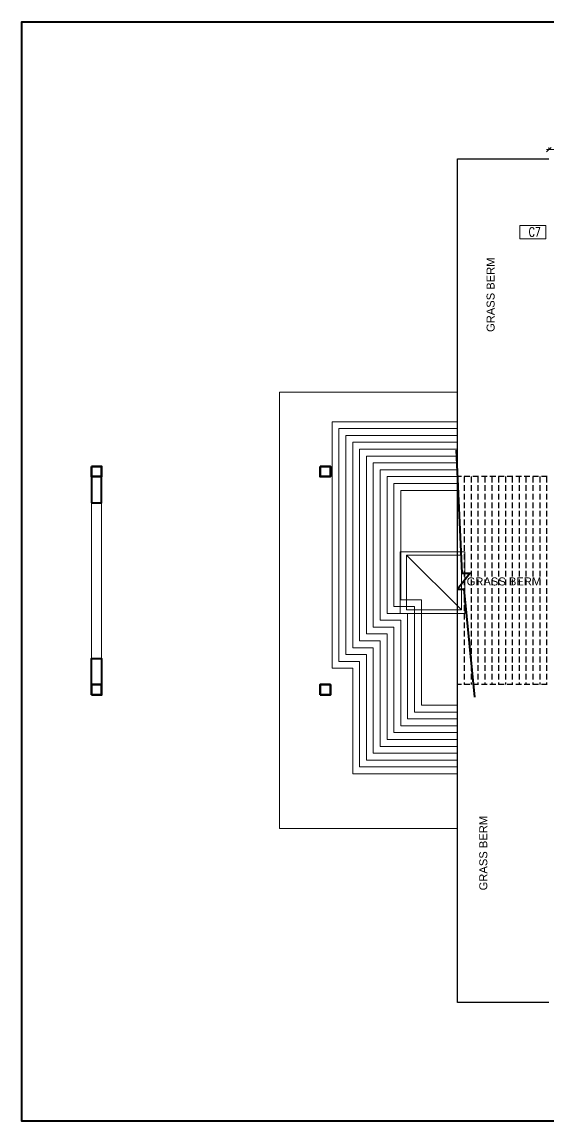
# Model space of a CAD drawing. Header units: inches. Extents: x 90 to 192, y -209 to -101.
# Drawn here: x 89.89 to 112.89, y -209.09 to -161.01 of the extents above; entities that cross this region are included whole.
import ezdxf

# ---------------------------------------------------------------- set-up
doc = ezdxf.new("R2010")
doc.units = ezdxf.units.IN
doc.header["$MEASUREMENT"] = 0
doc.linetypes.add('HIDDEN', pattern=[0.375, 0.25, -0.125])
for name, color, linetype in [('A-ABOVE', 6, 'HIDDEN'), ('A-COLNO', 7, 'Continuous'), ('planter', 3, 'Continuous'), ('TEXT FURNI', 53, 'Continuous')]:
    doc.layers.add(name, color=color, linetype=linetype)
for name, color, linetype, lineweight in [('A-Col', 2, 'Continuous', 50), ('A-Wall', 1, 'Continuous', 40), ('ele-thin', 8, 'Continuous', 5), ('staircase', 8, 'Continuous', 9)]:
    doc.layers.add(name, color=color, linetype=linetype, lineweight=lineweight)
doc.styles.add('arial', font='arial.ttf')
doc.styles.add('SIMPLEX', font='simplex.shx', dxfattribs={"width": 0.8})
doc.dimstyles.new('DIM500', dxfattribs={"dimscale": 0.2, "dimtxt": 2, "dimasz": 1, "dimexe": 0.5, "dimexo": 2, "dimgap": 0.8, "dimtad": 1, "dimdec": 0, "dimlfac": 5000, "dimzin": 0, "dimdsep": 46, "dimtxsty": 'SIMPLEX', "dimblk": 'OBLIQUE', "dimcen": 1, "dimdle": 0.5, "dimclrd": 15, "dimclre": 15, "dimclrt": 13, "dimazin": 0, "dimtfac": 1, "dimtdec": 0, "dimtix": 1, "dimtmove": 0, "dimatfit": 0, "dimfxl": 0.5, "dimtolj": 1, "dimtzin": 0, "dimlwd": 20, "dimlwe": 20, "dimarcsym": 0})

# ---------------------------------------------------------------- blocks, each defined once
blk = doc.blocks.new('_Oblique')
at = {"color": 0, "linetype": 'ByBlock', "lineweight": -2}
blk.add_line((-0.5, -0.5), (0.5, 0.5), dxfattribs=at)
blk = doc.blocks.new('*D520')
at = {"color": 15, "lineweight": 20}
for p, q in [((112.826, -166.592), (153.476, -166.592)), ((112.926, -166.595), (112.926, -166.492)), ((153.376, -166.595), (153.376, -166.492))]:
    blk.add_line(p, q, dxfattribs=at)
at = {"layer": 'Defpoints', "color": 0}
for p in [(153.376, -166.592), (112.926, -166.995), (153.376, -166.995)]:
    blk.add_point(p, dxfattribs=at)
at = {"color": 15, "lineweight": 20, "xscale": 0.2, "yscale": 0.2, "zscale": 0.2, "rotation": 180}
blk.add_blockref('_Oblique', (112.926, -166.592), dxfattribs=at)
at = {"color": 15, "lineweight": 20, "xscale": 0.2, "yscale": 0.2, "zscale": 0.2}
blk.add_blockref('_Oblique', (153.376, -166.592), dxfattribs=at)
at = {"color": 13, "insert": (133.151, -166.232), "char_height": 0.4, "attachment_point": 5, "style": 'SIMPLEX'}
blk.add_mtext('\\A1;202250', dxfattribs=at)

msp = doc.modelspace()

# ---------------------------------------------------------------- linework, layer by layer
at = {"lineweight": 40}
msp.add_lwpolyline([(192.42909, -209.08503), (89.89305, -209.08503), (89.89305, -161.00687), (192.42909, -161.00687)], close=True, dxfattribs=at)
at = {"layer": 'A-ABOVE'}
for p, q in [((112.85099, -180.8954), (108.92599, -180.8954)), ((112.85099, -189.9954), (108.92599, -189.9954))]:
    msp.add_line(p, q, dxfattribs=at)
for points in [[(109.22599, -180.8954), (109.22599, -189.9954)], [(109.52599, -180.8954), (109.52599, -189.9954)], [(109.82599, -180.8954), (109.82599, -189.9954)], [(110.12599, -180.8954), (110.12599, -189.9954)], [(110.42599, -180.8954), (110.42599, -189.9954)], [(110.72599, -180.8954), (110.72599, -189.9954)], [(111.02599, -180.8954), (111.02599, -189.9954)], [(111.32599, -180.8954), (111.32599, -189.9954)], [(111.62599, -180.8954), (111.62599, -189.9954)], [(111.92599, -180.8954), (111.92599, -189.9954)], [(112.22599, -180.8954), (112.22599, -189.9954)], [(112.52599, -180.8954), (112.52599, -189.9954)], [(112.82599, -180.8954), (112.82599, -189.9954)]]:
    msp.add_lwpolyline(points, dxfattribs=at)
at = {"layer": 'A-Col'}
for points in [[(92.92599, -180.4454), (93.37599, -180.4454), (93.37599, -180.8954), (92.92599, -180.8954)], [(102.92599, -180.4454), (103.37599, -180.4454), (103.37599, -180.8954), (102.92599, -180.8954)], [(92.92599, -190.4454), (93.37599, -190.4454), (93.37599, -189.9954), (92.92599, -189.9954)], [(102.92599, -190.4454), (103.37599, -190.4454), (103.37599, -189.9954), (102.92599, -189.9954)]]:
    msp.add_lwpolyline(points, close=True, dxfattribs=at)
at = {"layer": 'A-COLNO', "lineweight": 0}
msp.add_lwpolyline([(111.66258, -170.48929), (112.80038, -170.48929), (112.80038, -169.90306), (111.66258, -169.90306)], close=True, dxfattribs=at)
at = {"layer": 'A-Wall'}
msp.add_lwpolyline([(108.87305, -179.74034), (109.11972, -185.12223), (109.48356, -185.12223), (108.93241, -185.81844), (109.20446, -185.81844), (109.67654, -190.5382)], dxfattribs=at)
for points in [[(92.92599, -182.0454), (93.37599, -182.0454), (93.37599, -180.8954), (92.92599, -180.8954)], [(93.37599, -189.9954), (92.92599, -189.9954), (92.92599, -188.8454), (93.37599, -188.8454)]]:
    msp.add_lwpolyline(points, close=True, dxfattribs=at)
at = {"layer": 'ele-thin'}
msp.add_line((92.92599, -180.8954), (92.92599, -189.9954), dxfattribs=at)
msp.add_lwpolyline([(93.37599, -188.8454), (92.92599, -188.8454), (92.92599, -182.0454), (93.37599, -182.0454)], close=True, dxfattribs=at)
at = {"layer": 'planter', "ltscale": 2}
msp.add_lwpolyline([(112.92599, -203.8954), (108.92599, -203.8954), (108.92599, -166.9954), (112.92599, -166.9954)], dxfattribs=at)
at = {"layer": 'staircase'}
msp.add_line((109.10099, -186.72871), (106.70099, -184.32871), dxfattribs=at)
for points in [[(108.92599, -196.2954), (101.15099, -196.2954), (101.15099, -177.2006), (108.92599, -177.2006)], [(108.92599, -178.4954), (103.45099, -178.4954), (103.45099, -189.27871), (104.35099, -189.27871), (104.35099, -193.8954), (108.92599, -193.8954)], [(108.92599, -178.7954), (103.75099, -178.7954), (103.75099, -188.97871), (104.65099, -188.97871), (104.65099, -193.5954), (108.92599, -193.5954)], [(108.92599, -179.0954), (104.05099, -179.0954), (104.05099, -188.67871), (104.95099, -188.67871), (104.95099, -193.2954), (108.92599, -193.2954)], [(108.92599, -179.3954), (104.35099, -179.3954), (104.35099, -188.37871), (105.25099, -188.37871), (105.25099, -192.9954), (108.92599, -192.9954)], [(108.92599, -179.6954), (104.65099, -179.6954), (104.65099, -188.07871), (105.55099, -188.07871), (105.55099, -192.6954), (108.92599, -192.6954)], [(108.92599, -179.9954), (104.95099, -179.9954), (104.95099, -187.77871), (105.85099, -187.77871), (105.85099, -192.3954), (108.92599, -192.3954)], [(108.92599, -180.2954), (105.25099, -180.2954), (105.25099, -187.47871), (106.15099, -187.47871), (106.15099, -192.0954), (108.92599, -192.0954)], [(108.92599, -180.5954), (105.55099, -180.5954), (105.55099, -187.17871), (106.45099, -187.17871), (106.45099, -191.7954), (108.92599, -191.7954)], [(108.92599, -180.8954), (105.85099, -180.8954), (105.85099, -186.87871), (106.75099, -186.87871), (106.75099, -191.4954), (108.92599, -191.4954)], [(108.92599, -181.1954), (106.15099, -181.1954), (106.15099, -186.57871), (107.05099, -186.57871), (107.05099, -191.1954), (108.92599, -191.1954)], [(108.92599, -180.8954), (108.92599, -189.9954)], [(108.92599, -181.4954), (106.45099, -181.4954), (106.45099, -186.27871), (107.35099, -186.27871), (107.35099, -190.8954), (108.92599, -190.8954)]]:
    msp.add_lwpolyline(points, dxfattribs=at)
for points in [[(106.42592, -186.87871), (109.25099, -186.87871), (109.25099, -184.17871), (106.42592, -184.17871)], [(106.70099, -186.72871), (109.10099, -186.72871), (109.10099, -184.32871), (106.70099, -184.32871)]]:
    msp.add_lwpolyline(points, close=True, dxfattribs=at)

# ---------------------------------------------------------------- texts
at = {"layer": 'A-COLNO', "style": 'SIMPLEX', "width": 0.75}
msp.add_text('C7', height=0.4, dxfattribs=at).set_placement((112.04482, -170.39029, 5.36645))
at = {"layer": 'TEXT FURNI', "char_height": 0.35, "width": 5.496, "attachment_point": 5, "rotation": 90, "style": 'arial'}
for insert in [(110.38087, -172.93801), (110.06123, -197.36569)]:
    msp.add_mtext('GRASS BERM', dxfattribs=dict(at, insert=insert))
at = {"layer": 'TEXT FURNI', "insert": (110.96169, -185.48328), "char_height": 0.35, "width": 5.496, "attachment_point": 5, "style": 'arial'}
msp.add_mtext('GRASS BERM', dxfattribs=at)

# ---------------------------------------------------------------- dimensions: what is measured, and where the dimension line sits
dim = msp.add_linear_dim(base=(153.37599, -166.59158), p1=(112.92599, -166.9954), p2=(153.37599, -166.9954), dimstyle='DIM500')
dim.commit()
dim.dimension.update_dxf_attribs({"geometry": '*D520', "text_midpoint": (133.15099, -166.23158)})

doc.saveas('drawing.dxf')
